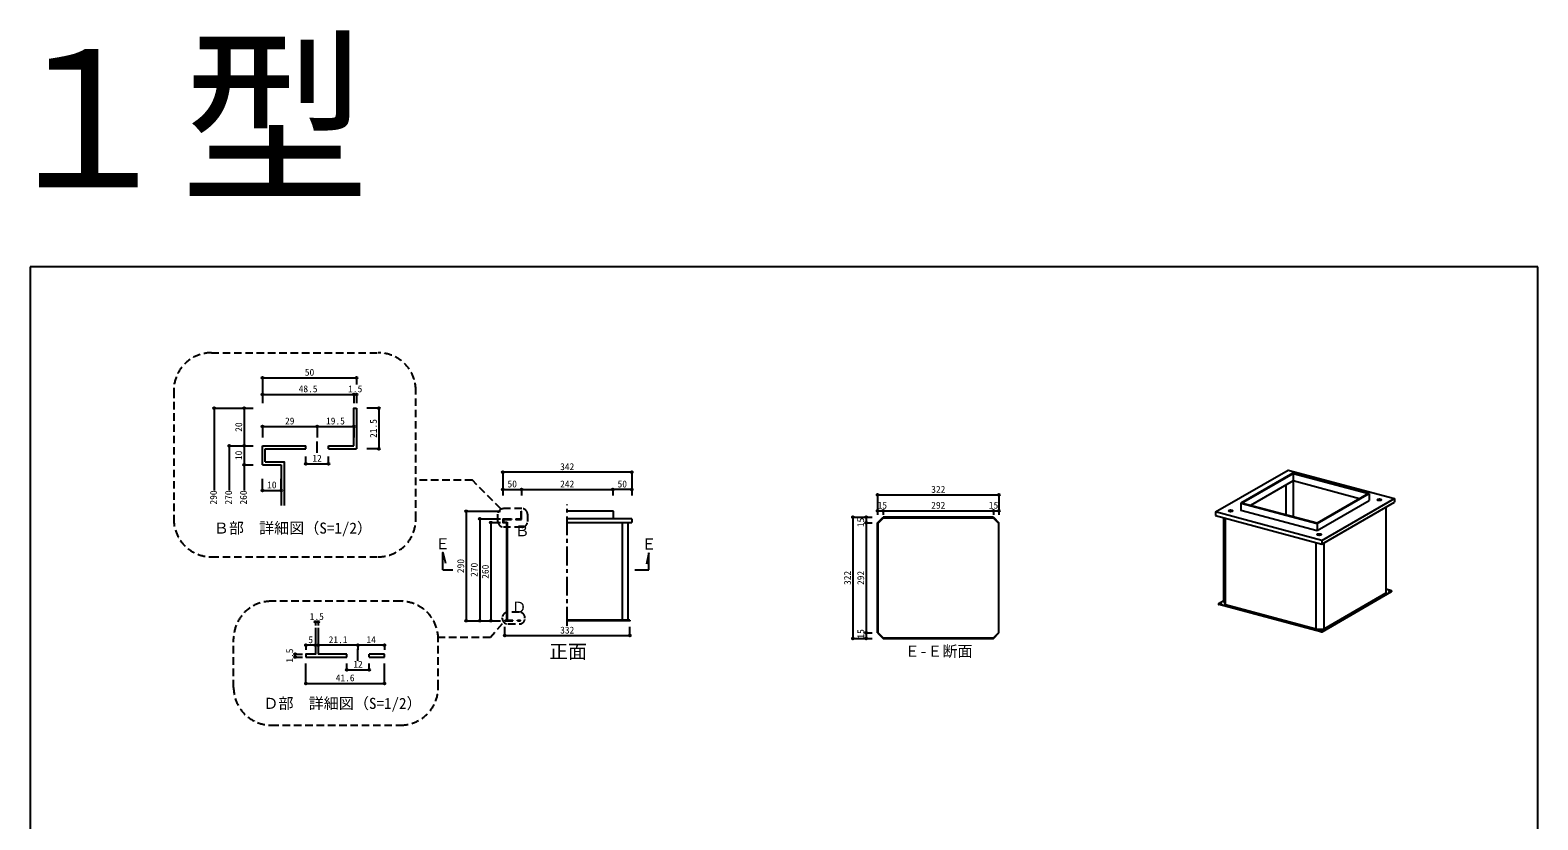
# Model space of a CAD drawing. Units: millimetres at full size, sheet at 1:10, with parts at other scales. Extents: x -10475 to 9199, y -10092 to 10143.
# Drawn here: x 735 to 4735, y 8050 to 10143 of the extents above; entities that cross this region are included whole.
import ezdxf
from ezdxf.enums import TextEntityAlignment as Align

# ---------------------------------------------------------------- set-up
doc = ezdxf.new("R2010")
doc.units = ezdxf.units.MM
doc.header["$LTSCALE"] = 10
doc.header["$PDMODE"] = 32
doc.header["$PDSIZE"] = 5
doc.linetypes.add('CHAIN1', pattern=[8, 5, -1, 1, -1])
doc.linetypes.add('DASHED2', pattern=[3, 2, -1])
for name, color, linetype in [('0-1_SUS', 7, 'Continuous'), ('0-9_SUS寸法', 3, 'Continuous'), ('0-F_図面枠', 7, 'Continuous'), ('1-1', 6, 'Continuous'), ('3-8', 4, 'Continuous'), ('E-1_SUS', 7, 'Continuous'), ('E-9_SUS寸法', 3, 'Continuous'), ('E-B', 7, 'Continuous')]:
    doc.layers.add(name, color=color, linetype=linetype)
doc.styles.add('ＭＳ ゴシック', font='')
doc.styles.get('ＭＳ ゴシック').set_extended_font_data('MS Gothic')

msp = doc.modelspace()

# ---------------------------------------------------------------- linework, layer by layer
at = {"layer": '0-1_SUS'}
for p, q in [((3879.9, 8865.83), (4072.45, 8977)), ((4085.23, 8968.89), (3947.29, 8889.25)), ((4085.23, 8968.89), (3947.29, 8889.25)), ((4072.45, 8977), (4355.1, 8901.27)), ((4287.71, 8914.63), (4085.23, 8968.89)), ((4287.71, 8914.63), (4085.23, 8968.89)), ((4067.53, 8857.74), (4067.53, 8937.85)), ((4262.24, 8900.98), (4085.63, 8948.3)), ((4087.15, 8852.49), (4087.15, 8947.89)), ((3947.29, 8889.25), (4149.77, 8834.99)), ((3947.29, 8889.25), (4149.77, 8834.99)), ((4149.77, 8834.99), (4287.71, 8914.63)), ((4149.77, 8834.99), (4287.71, 8914.63)), ((4149.77, 8816.61), (4287.71, 8896.24)), ((4149.77, 8816.61), (4287.71, 8896.24)), ((4162.55, 8790.1), (4355.1, 8901.27)), ((4162.55, 8790.1), (4355.1, 8901.27)), ((4162.55, 8780.91), (4355.1, 8892.08)), ((4287.71, 8914.63), (4287.71, 8896.24)), ((4355.1, 8901.27), (4355.1, 8892.08)), ((1989.15, 8847.58), (2012.15, 8847.58)), ((1990.65, 8846.08), (2012.15, 8846.08)), ((1990.65, 8846.08), (1990.65, 8839.08)), ((2012.15, 8847.58), (2012.15, 8846.08)), ((2024.15, 8847.58), (2037.65, 8847.58)), ((2037.65, 8867.58), (2039.15, 8867.58)), ((2037.65, 8847.58), (2037.65, 8867.58)), ((2039.15, 8846.08), (2039.15, 8867.58)), ((2281.15, 8867.58), (2160.15, 8867.58)), ((2286.15, 8847.58), (2160.15, 8847.58)), ((2282.65, 8867.58), (2281.15, 8867.58)), ((2282.65, 8847.58), (2282.65, 8867.58)), ((2331.15, 8847.58), (2282.65, 8847.58)), ((2331.15, 8847.58), (2331.15, 8837.58)), ((2985.1, 8836.48), (2999.22, 8850.6)), ((3290.6, 8852.1), (2998.6, 8852.1)), ((3290.6, 8852.1), (3305.6, 8837.1)), ((3879.9, 8865.83), (3879.9, 8856.64)), ((4162.55, 8790.1), (3879.9, 8865.83)), ((3879.9, 8856.64), (4162.55, 8780.91)), ((3902.24, 8627.65), (3902.24, 8850.65)), ((1990.65, 8839.08), (2000.65, 8839.08)), ((1999.15, 8837.58), (1999.15, 8579.08)), ((2000.65, 8839.08), (2000.65, 8579.08)), ((2160.15, 8837.58), (2331.15, 8837.58)), ((2306.15, 8837.58), (2306.15, 8579.08)), ((2321.15, 8837.58), (2321.15, 8579.08)), ((2985.1, 8545.73), (2985.1, 8836.48)), ((3304.1, 8836.48), (3304.1, 8545.73)), ((3305.6, 8545.1), (3305.6, 8837.1)), ((4149.77, 8834.99), (4149.77, 8816.61)), ((4147.52, 8554.79), (4147.52, 8784.93)), ((4162.55, 8790.1), (4162.55, 8780.91)), ((2376.93, 8757.43), (2370.76, 8727.33)), ((2376.93, 8712.67), (2376.93, 8757.43)), ((1829.75, 8712.67), (1856.76, 8712.67)), ((2339.89, 8712.67), (2376.93, 8712.67)), ((4162.64, 8549.54), (4347.03, 8656)), ((4162.64, 8548.17), (4347.03, 8654.62)), ((4346.53, 8657.09), (4332.76, 8660.78)), ((4347.37, 8656.44), (4347.37, 8655.06)), ((3887.63, 8622.46), (3887.63, 8621.08)), ((3887.98, 8622.9), (3902.24, 8631.14)), ((4159.16, 8549.29), (3888.5, 8621.81)), ((4159.16, 8547.91), (3888.5, 8620.43)), ((4147.52, 8554.79), (3906.19, 8619.45)), ((1994.15, 8579.08), (1994.15, 8577.58)), ((1994.15, 8579.08), (1999.15, 8579.08)), ((1994.15, 8577.58), (2015.75, 8577.58)), ((2000.65, 8579.08), (2015.75, 8579.08)), ((2015.75, 8577.58), (2015.75, 8579.08)), ((2027.75, 8579.08), (2035.75, 8579.08)), ((2027.75, 8577.58), (2027.75, 8579.08)), ((2027.75, 8577.58), (2035.75, 8577.58)), ((2035.75, 8577.58), (2035.75, 8579.08)), ((2326.15, 8579.08), (2160.15, 8579.08)), ((2983.6, 8545.1), (2998.6, 8530.1)), ((2999.22, 8531.6), (2985.1, 8545.73)), ((3289.98, 8531.6), (2999.22, 8531.6)), ((3304.1, 8545.73), (3289.98, 8531.6))]:
    msp.add_line(p, q, dxfattribs=at)
at = {"layer": '0-1_SUS', "color": 4}
for p, q in [((2296.15, 8847.58), (2286.15, 8847.58)), ((2953.37, 8852.1), (2953.37, 8837.1)), ((2953.37, 8837.1), (2953.37, 8545.1)), ((2953.37, 8545.1), (2953.37, 8530.1))]:
    msp.add_line(p, q, dxfattribs=at)
at = {"layer": '0-1_SUS', "color": 3}
for p, q in [((2953.37, 8852.1), (2969.25, 8852.1)), ((2953.37, 8837.1), (2969.25, 8837.1)), ((2953.37, 8545.1), (2969.25, 8545.1)), ((2953.37, 8545.1), (2969.25, 8545.1)), ((2953.37, 8530.1), (2969.25, 8530.1))]:
    msp.add_line(p, q, dxfattribs=at)
at = {"layer": '0-1_SUS'}
for points in [[(3879.9, 8865.83), (4072.45, 8977), (4355.1, 8901.27)], [(4085.63, 8968.07), (4085.63, 8948.3), (3972.76, 8883.14)], [(3879.9, 8856.64), (4162.55, 8780.91), (4355.1, 8892.08)], [(3947.29, 8889.25), (3947.29, 8870.86), (4149.77, 8816.61)], [(1989.15, 8847.58), (1989.15, 8837.58), (1999.15, 8837.58)], [(2024.15, 8847.58), (2024.15, 8846.08), (2039.15, 8846.08)], [(2983.6, 8545.1), (2983.6, 8837.1), (2998.6, 8852.1)], [(2999.22, 8850.6), (3289.98, 8850.6), (3304.1, 8836.48)], [(3902.24, 8627.65), (3906.19, 8619.45), (3906.19, 8849.6)], [(4168.36, 8556.34), (4332.76, 8651.26), (4332.76, 8879.18)], [(4147.52, 8554.79), (4168.36, 8556.34), (4168.36, 8784.26)], [(1829.75, 8712.67), (1829.75, 8758.2), (1837.47, 8730.42)], [(2326.15, 8579.08), (2326.15, 8577.58), (2160.15, 8577.58)], [(2998.6, 8530.1), (3290.6, 8530.1), (3305.6, 8545.1)]]:
    msp.add_lwpolyline(points, dxfattribs=at)
msp.add_lwpolyline([(3949.38, 8889.4), (4085.63, 8968.07), (4285.63, 8914.48), (4149.38, 8835.81)], close=True, dxfattribs=at)
for centre, major_axis in [((4314.8, 8898.27), (-6, 0)), ((3920.2, 8868.84), (-6, 0)), ((4154.91, 8805.95), (-6, 0)), ((4341.2, 8656.13), (-2, 0)), ((3893.95, 8622.73), (-2, 0)), ((4159.91, 8551.46), (-2, 0))]:
    msp.add_ellipse(centre, major_axis=major_axis, ratio=0.39332, dxfattribs=at)
for centre, major_axis, start_param, end_param in [((4314.8, 8896.89), (-6, 0), 3.4381115, 5.9866665), ((3920.2, 8867.46), (-6, 0), 3.4381115, 5.9866665), ((4154.91, 8804.57), (-6, 0), 3.4381115, 5.9866665), ((4341.2, 8654.75), (-2, 0), 4.210298, 5.21448), ((4345.37, 8656.44), (-2, 0), 4.0961019, 4.114358), ((4345.37, 8656.44), (-2, 0), 2.5435617, 4.0961019), ((4345.37, 8655.06), (-2, 0), 2.5435617, 3.1415927), ((3889.63, 8622.46), (-2, 0), 5.6851544, 7.2559507), ((3889.63, 8621.08), (-2, 0), 0, 0.9727654), ((3893.95, 8621.35), (-2, 0), 4.210298, 5.21448), ((4159.91, 8550.08), (-2, 0), 4.210298, 5.21448), ((4160.57, 8550.1), (2.5, 0), 4.114358, 5.6851544), ((4160.57, 8548.72), (2.5, 0), 4.114358, 5.6851544)]:
    msp.add_ellipse(centre, major_axis=major_axis, ratio=0.39332, start_param=start_param, end_param=end_param, dxfattribs=at)
at = {"layer": '0-1_SUS', "color": 6}
for p in [(2953.37, 8852.1), (2953.37, 8837.1), (2953.37, 8545.1), (2953.37, 8530.1)]:
    msp.add_point(p, dxfattribs=at)
at = {"layer": '0-9_SUS寸法', "color": 4}
for p, q in [((2331.15, 8971.31), (1989.15, 8971.31)), ((1989.15, 8925.34), (2039.15, 8925.34)), ((2039.15, 8925.34), (2281.15, 8925.34)), ((2331.15, 8925.34), (2281.15, 8925.34)), ((2983.6, 8911.11), (3305.6, 8911.11)), ((1892.15, 8867.58), (1892.15, 8577.58)), ((1927.82, 8847.58), (1927.82, 8577.58)), ((2918.18, 8852.1), (2918.18, 8530.1)), ((2983.6, 8869), (2998.6, 8869)), ((2998.6, 8869), (3290.6, 8869)), ((3290.6, 8869), (3305.6, 8869)), ((1994.15, 8538.08), (2326.15, 8538.08))]:
    msp.add_line(p, q, dxfattribs=at)
at = {"layer": '0-9_SUS寸法'}
for p, q in [((1989.15, 8971.31), (1989.15, 8924.28)), ((2331.15, 8971.31), (2331.15, 8924.28)), ((1989.15, 8925.34), (1989.15, 8909.54)), ((2039.15, 8925.34), (2039.15, 8909.54)), ((2039.15, 8925.34), (2039.15, 8909.54)), ((2281.15, 8925.34), (2281.15, 8909.54)), ((2281.15, 8925.34), (2281.15, 8909.54)), ((2331.15, 8925.34), (2331.15, 8909.54)), ((2983.6, 8911.11), (2983.6, 8858.23)), ((3305.6, 8911.11), (3305.6, 8858.23)), ((1892.15, 8867.58), (1983.31, 8867.58)), ((1927.82, 8847.58), (1983.31, 8847.58)), ((2918.18, 8852.1), (2953.4, 8852.1)), ((2983.6, 8869), (2983.6, 8858.23)), ((2998.6, 8869), (2998.6, 8858.23)), ((3290.6, 8869), (3290.6, 8858.23)), ((3305.6, 8869), (3305.6, 8858.23)), ((1957.38, 8837.58), (1983.31, 8837.58)), ((1892.15, 8577.58), (1983.31, 8577.58)), ((1927.82, 8577.58), (1972.46, 8577.58)), ((1957.38, 8577.58), (1972.46, 8577.58)), ((1994.15, 8538.08), (1994.15, 8561.55)), ((2326.15, 8538.08), (2326.15, 8561.55)), ((2918.18, 8530.1), (2953.37, 8530.1))]:
    msp.add_line(p, q, dxfattribs=at)
at = {"layer": '0-9_SUS寸法', "linetype": 'CHAIN1'}
msp.add_line((2160.15, 8564.27), (2160.15, 8885.75), dxfattribs=at)
at = {"layer": '0-9_SUS寸法', "color": 6}
for p in [(1989.15, 8971.31), (2331.15, 8971.31), (1989.15, 8925.34), (2039.15, 8925.34), (2281.15, 8925.34), (2331.15, 8925.34), (2983.6, 8911.11), (3305.6, 8911.11), (1892.15, 8867.58), (1927.82, 8847.58), (1957.38, 8837.58), (2918.18, 8852.1), (2983.6, 8869), (2998.6, 8869), (3290.6, 8869), (3305.6, 8869), (1892.15, 8577.58), (1927.82, 8577.58), (1957.38, 8577.58), (1994.15, 8538.08), (2326.15, 8538.08), (2918.18, 8530.1)]:
    msp.add_point(p, dxfattribs=at)
at = {"layer": '0-F_図面枠'}
for p, q in [((735.22, 9516.12), (735.22, 6756.12)), ((4735.22, 9516.12), (735.22, 9516.12)), ((4735.22, 6756.12), (4735.22, 9516.12))]:
    msp.add_line(p, q, dxfattribs=at)
at = {"layer": '3-8'}
msp.add_line((1957.38, 8837.58), (1957.38, 8577.58), dxfattribs=at)
at = {"layer": 'E-1_SUS'}
for p, q in [((1601.47, 9140.91), (1601.47, 9033.41)), ((1351.47, 8990.91), (1351.47, 9040.91)), ((1351.47, 9040.91), (1466.47, 9040.91)), ((1466.47, 9033.41), (1466.47, 9040.91)), ((1526.47, 9040.91), (1593.97, 9040.91)), ((1526.47, 9033.41), (1526.47, 9040.91)), ((1358.97, 8998.41), (1358.97, 9033.41)), ((1358.97, 9033.41), (1466.47, 9033.41)), ((1526.47, 9033.41), (1601.47, 9033.41)), ((1351.47, 8990.91), (1401.47, 8990.91)), ((1401.47, 8990.91), (1401.47, 8883.41)), ((1499.49, 8558.96), (1499.49, 8488.86)), ((1466.99, 8481.36), (1574.99, 8481.36)), ((1574.99, 8488.86), (1499.49, 8488.86)), ((1574.99, 8481.36), (1574.99, 8488.86)), ((1634.99, 8481.36), (1634.99, 8488.86)), ((1674.99, 8488.86), (1634.99, 8488.86)), ((1634.99, 8481.36), (1674.99, 8481.36)), ((1674.99, 8481.36), (1674.99, 8488.86))]:
    msp.add_line(p, q, dxfattribs=at)
at = {"layer": 'E-1_SUS', "color": 3, "linetype": 'CHAIN1'}
msp.add_line((1496.47, 9022.35), (1496.47, 9053.04), dxfattribs=at)
at = {"layer": 'E-1_SUS'}
for points in [[(1593.97, 9040.91), (1593.97, 9140.91), (1601.47, 9140.91)], [(1358.97, 8998.41), (1408.97, 8998.41), (1408.97, 8883.41)], [(1491.99, 8558.96), (1491.99, 8488.86), (1466.99, 8488.86), (1466.99, 8481.36)]]:
    msp.add_lwpolyline(points, dxfattribs=at)
at = {"layer": 'E-9_SUS寸法', "color": 2, "linetype": 'DASHED2'}
for p, q in [((1216.13, 9287.91), (1658.48, 9287.91)), ((1116.13, 9187.91), (1116.13, 8846.98)), ((1758.48, 8846.98), (1758.48, 9187.91)), ((1908.39, 8950.05), (1758.48, 8950.05)), ((1984.08, 8874.36), (1908.39, 8950.05)), ((1976.41, 8840.8), (1976.41, 8859.65)), ((2039.9, 8874.65), (1991.41, 8874.65)), ((2054.9, 8859.65), (2054.9, 8840.8)), ((2039.9, 8825.8), (1991.41, 8825.8)), ((1216.13, 8746.98), (1658.48, 8746.98)), ((1717.92, 8629.17), (1374.95, 8629.17)), ((2033.06, 8600.05), (2002.7, 8600.05)), ((1987.71, 8568.95), (1956.29, 8532.91)), ((1987.7, 8583.95), (1987.7, 8585.05)), ((2002.7, 8568.95), (2033.06, 8568.95)), ((2048.06, 8583.95), (2048.06, 8585.05)), ((1274.95, 8400.77), (1274.95, 8529.17)), ((1956.29, 8532.91), (1817.92, 8532.91)), ((1817.92, 8400.77), (1817.92, 8529.17)), ((1374.95, 8300.77), (1717.92, 8300.77))]:
    msp.add_line(p, q, dxfattribs=at)
at = {"layer": 'E-9_SUS寸法', "color": 4}
for p, q in [((1351.47, 9221.53), (1601.47, 9221.53)), ((1351.47, 9177.72), (1593.97, 9177.72)), ((1593.97, 9177.72), (1601.47, 9177.72)), ((1223.7, 9140.91), (1223.7, 8923)), ((1303.17, 9140.91), (1303.17, 9040.91)), ((1660.49, 9140.91), (1660.49, 9033.41)), ((1351.47, 9092.42), (1496.47, 9092.42)), ((1496.47, 9092.42), (1593.97, 9092.42)), ((1263.55, 9040.91), (1263.55, 8923)), ((1303.17, 9040.91), (1303.17, 8990.91)), ((1303.17, 8990.91), (1303.17, 8923)), ((1466.47, 8993.6), (1526.47, 8993.6)), ((1351.47, 8923), (1401.47, 8923)), ((1491.99, 8574.17), (1499.49, 8574.17)), ((1438.36, 8488.86), (1438.36, 8481.36)), ((1491.99, 8512.56), (1466.99, 8512.56)), ((1604.99, 8512.56), (1499.49, 8512.56)), ((1674.99, 8512.56), (1604.99, 8512.56)), ((1574.99, 8447.59), (1634.99, 8447.59)), ((1466.99, 8411.4), (1674.99, 8411.4))]:
    msp.add_line(p, q, dxfattribs=at)
at = {"layer": 'E-9_SUS寸法'}
for p, q in [((1351.47, 9221.53), (1351.47, 9177.72)), ((1601.47, 9221.53), (1601.47, 9203.45)), ((1351.47, 9177.72), (1351.47, 9154.51)), ((1593.97, 9177.72), (1593.97, 9154.51)), ((1601.47, 9177.72), (1601.47, 9154.51)), ((1223.7, 9140.91), (1327.24, 9140.91)), ((1303.17, 9140.91), (1327.24, 9140.91)), ((1660.49, 9140.91), (1628.1, 9140.91)), ((1351.47, 9092.42), (1351.47, 9063.42)), ((1496.47, 9092.42), (1496.47, 9063.42)), ((1496.47, 9092.42), (1496.47, 9063.42)), ((1593.97, 9092.42), (1593.97, 9063.42)), ((1263.55, 9040.91), (1327.24, 9040.91)), ((1303.17, 9040.91), (1327.24, 9040.91)), ((1466.47, 8993.6), (1466.47, 9012.66)), ((1526.47, 8993.6), (1526.47, 9012.66)), ((1660.49, 9033.41), (1628.1, 9033.41)), ((1303.17, 8990.91), (1327.24, 8990.91)), ((1303.17, 8990.91), (1327.24, 8990.91)), ((1351.47, 8923), (1351.47, 8953.55)), ((1401.47, 8923), (1401.47, 8953.55)), ((1491.99, 8574.17), (1491.99, 8565.26)), ((1499.49, 8574.17), (1499.49, 8565.26)), ((1438.36, 8488.86), (1457.95, 8488.86)), ((1438.36, 8481.36), (1457.95, 8481.36)), ((1466.99, 8512.56), (1466.99, 8500.68)), ((1491.99, 8512.56), (1491.99, 8500.68)), ((1499.49, 8512.56), (1499.49, 8500.68)), ((1604.99, 8512.56), (1604.99, 8500.68)), ((1674.99, 8512.56), (1674.99, 8500.68)), ((1466.99, 8411.4), (1466.99, 8464.29)), ((1574.99, 8447.59), (1574.99, 8464.29)), ((1634.99, 8447.59), (1634.99, 8464.29)), ((1674.99, 8411.4), (1674.99, 8464.29))]:
    msp.add_line(p, q, dxfattribs=at)
at = {"layer": 'E-9_SUS寸法', "linetype": 'CHAIN1'}
msp.add_line((1604.99, 8471.37), (1604.99, 8503.03), dxfattribs=at)
at = {"layer": 'E-9_SUS寸法', "color": 2, "linetype": 'DASHED2'}
for centre, radius, start, end in [((1216.13, 9187.91), 100, 90, 180), ((1658.48, 9187.91), 100, 0, 90), ((1216.13, 8846.98), 100, 180, 270), ((1658.48, 8846.98), 100, 270, 0), ((1991.41, 8859.65), 15, 90, 180), ((1991.41, 8840.8), 15, 180, 270), ((2039.9, 8859.65), 15, 0, 90), ((2039.9, 8840.8), 15, 270, 0), ((1374.95, 8529.17), 100, 90, 180), ((1717.92, 8529.17), 100, 0, 90), ((2002.7, 8585.05), 15, 90, 180), ((2033.06, 8585.05), 15, 0, 90), ((2002.7, 8583.95), 15, 180, 270), ((2033.06, 8583.95), 15, 270, 0), ((1374.95, 8400.77), 100, 180, 270), ((1717.92, 8400.77), 100, 270, 0)]:
    msp.add_arc(centre, radius, start, end, dxfattribs=at)
at = {"layer": 'E-9_SUS寸法', "color": 6}
for p in [(1351.47, 9221.53), (1601.47, 9221.53), (1351.47, 9177.72), (1593.97, 9177.72), (1601.47, 9177.72), (1223.7, 9140.91), (1303.17, 9140.91), (1660.49, 9140.91), (1351.47, 9092.42), (1496.47, 9092.42), (1593.97, 9092.42), (1263.55, 9040.91), (1303.17, 9040.91), (1660.49, 9033.41), (1303.17, 8990.91), (1466.47, 8993.6), (1526.47, 8993.6), (1351.47, 8923), (1401.47, 8923), (1491.99, 8574.17), (1499.49, 8574.17), (1438.36, 8488.86), (1438.36, 8481.36), (1466.99, 8512.56), (1491.99, 8512.56), (1499.49, 8512.56), (1604.99, 8512.56), (1674.99, 8512.56), (1574.99, 8447.59), (1634.99, 8447.59), (1466.99, 8411.4), (1674.99, 8411.4)]:
    msp.add_point(p, dxfattribs=at)

# ---------------------------------------------------------------- texts
at = {"layer": '0-1_SUS', "color": 3, "style": 'ＭＳ ゴシック'}
for s, p in [('15', (2953.27, 8825.75)), ('292', (2953.37, 8672.35)), ('15', (2953.47, 8530.19))]:
    msp.add_text(s, height=18.33, rotation=90, dxfattribs=at).set_placement(p, align=Align.BOTTOM_LEFT)
at = {"layer": '0-1_SUS', "color": 2, "style": 'ＭＳ ゴシック'}
for s, p in [('Ｅ', (1809.75, 8758.2)), ('Ｅ', (2356.93, 8757.43)), ('Ｅ-Ｅ断面', (3055.49, 8473.29))]:
    msp.add_text(s, height=29.33, dxfattribs=at).set_placement(p, align=Align.BOTTOM_LEFT)
at = {"layer": '0-1_SUS', "color": 6, "style": 'ＭＳ ゴシック'}
msp.add_text('正面', height=36.66, dxfattribs=at).set_placement((2112.32, 8466.64), align=Align.BOTTOM_LEFT)
at = {"layer": '0-9_SUS寸法', "style": 'ＭＳ ゴシック'}
for s, p in [('342', (2141.4, 8971.31)), ('50', (2001.65, 8925.34)), ('242', (2141.4, 8925.34)), ('50', (2293.65, 8925.34)), ('322', (3125.85, 8911.11)), ('15', (2983.78, 8869.06)), ('292', (3125.85, 8869)), ('15', (3278.76, 8869.11)), ('332', (2141.4, 8538.08))]:
    msp.add_text(s, height=18.33, dxfattribs=at).set_placement(p, align=Align.BOTTOM_LEFT)
for s, p in [('290', (1892.15, 8703.83)), ('270', (1927.82, 8693.83)), ('260', (1957.38, 8688.83)), ('322', (2918.18, 8672.35))]:
    msp.add_text(s, height=18.33, rotation=90, dxfattribs=at).set_placement(p, align=Align.BOTTOM_LEFT)
at = {"layer": '1-1', "style": 'ＭＳ ゴシック'}
msp.add_text('１型', height=366.6, dxfattribs=at).set_placement((635.22, 9616.12), align=Align.BOTTOM_LEFT)
at = {"layer": 'E-9_SUS寸法', "style": 'ＭＳ ゴシック'}
for s, p in [('50', (1463.97, 9221.53)), ('48.5', (1447.72, 9177.72)), ('1.5', (1578.97, 9177.72)), ('29', (1411.47, 9092.42)), ('19.5', (1520.22, 9092.42)), ('12', (1483.97, 8993.6)), ('10', (1363.97, 8923)), ('1.5', (1476.99, 8574.17)), ('5', (1473.24, 8512.56)), ('21.1', (1527.24, 8512.56)), ('14', (1627.49, 8512.56)), ('12', (1592.49, 8447.59)), ('41.6', (1545.99, 8411.4))]:
    msp.add_text(s, height=18.33, dxfattribs=at).set_placement(p, align=Align.BOTTOM_LEFT)
for s, p in [('20', (1303.17, 9078.41)), ('21.5', (1660.49, 9062.16)), ('10', (1303.17, 9003.41)), ('290', (1236.2, 8885.5)), ('270', (1276.05, 8885.5)), ('260', (1315.67, 8885.5)), ('1.5', (1438.36, 8466.36))]:
    msp.add_text(s, height=18.33, rotation=90, dxfattribs=at).set_placement(p, align=Align.BOTTOM_LEFT)
at = {"layer": 'E-9_SUS寸法', "color": 2, "style": 'ＭＳ ゴシック'}
for s, p in [('Ｂ', (2020.57, 8792.61)), ('Ｄ', (2012.44, 8590.06))]:
    msp.add_text(s, height=29.33, dxfattribs=at).set_placement(p, align=Align.BOTTOM_LEFT)
at = {"layer": 'E-B', "color": 2, "style": 'ＭＳ ゴシック'}
for s, p in [('Ｂ部\u3000詳細図（S=1/2）', (1222.44, 8799.68)), ('Ｄ部\u3000詳細図（S=1/2）', (1354.03, 8334.96))]:
    msp.add_text(s, height=29.33, dxfattribs=at).set_placement(p, align=Align.BOTTOM_LEFT)

doc.saveas('drawing.dxf')
